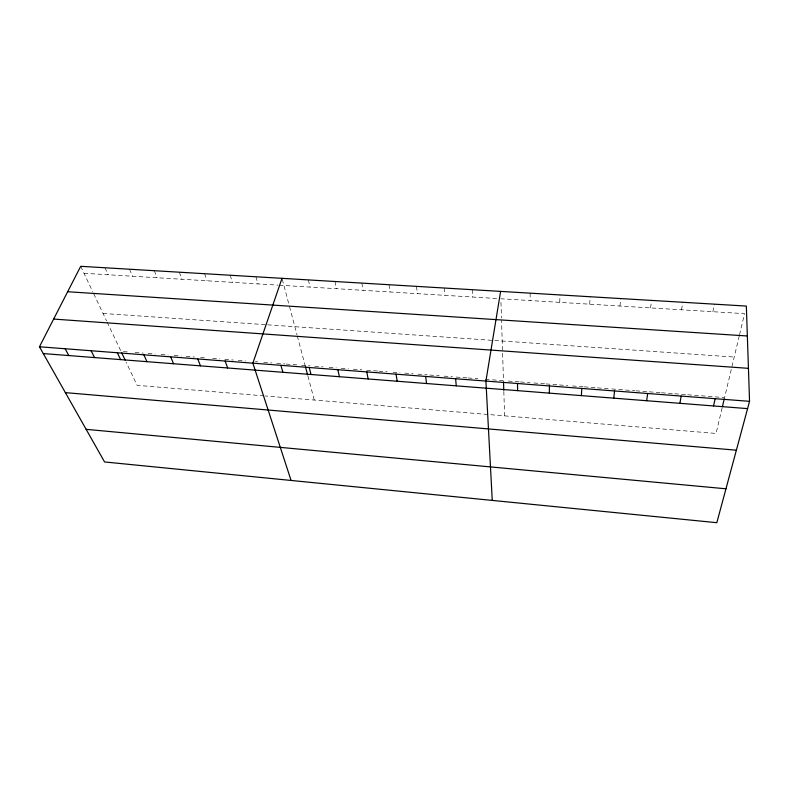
<?xml version="1.0" encoding="UTF-8"?>
<svg xmlns="http://www.w3.org/2000/svg" width="789" height="789" viewBox="0 0 789 789"><rect width="100%" height="100%" fill="white"/><g stroke="black" fill="none" stroke-linecap="round" stroke-linejoin="round"><path stroke-width="0.59" stroke-dasharray="3.94 2.96" d="M559.746 302.355L559.993 294.938M589.689 304.179L590.172 296.743M619.967 306.033L620.706 298.567M650.58 307.907L651.576 300.412M681.548 309.801L682.81 302.276M712.861 311.714L714.39 304.159M722.132 407.893L716.057 433.437L265.272 395.979M739.254 335.877L724.578 397.587L700.711 395.762M739.53 334.714L744.54 313.647L500.847 298.755M83.999 273.27L278.034 285.135M279.217 285.204L498.401 298.607M103.043 313.46L266.366 324.733M267.599 324.821L734.224 357.042M123.38 351.598L129.248 352.052M135.106 352.496L143.322 353.127M148.056 353.492L155.157 354.034M161.074 354.488L168.195 355.03M174.162 355.484L181.332 356.036M186.105 356.401L194.528 357.042M200.554 357.506L206.58 357.969M212.616 358.423L219.914 358.985M224.776 359.36L233.288 360.011M238.189 360.386L245.557 360.948M255.37 361.697L257.825 361.885M263.713 362.338L271.949 362.97M276.663 363.325L284.928 363.956M286.121 364.054L296.812 364.863M301.566 365.228L309.919 365.869M314.722 366.234L323.115 366.875M329.112 367.339L336.37 367.891M341.213 368.266L348.472 368.818M353.314 369.193L361.865 369.844M366.757 370.219L377.753 371.057M378.927 371.146L387.152 371.777M393.021 372.23L400.072 372.763M404.787 373.128L413.091 373.759M417.835 374.124L427.322 374.854M429.719 375.031L439.295 375.771M444.079 376.136L452.462 376.777M456.091 377.053L466.97 377.882M468.183 377.98L477.848 378.72M485.176 379.272L491.271 379.746M492.494 379.834L503.481 380.673L501.548 320.383M508.323 381.048L519.241 381.886M520.454 381.975L530.149 382.714M533.818 383L544.844 383.839M546.067 383.937L557.083 384.776M559.45 384.953L567.735 385.594M572.459 385.949L583.11 386.768M584.294 386.857L596.247 387.774M597.441 387.863L609.384 388.78M611.781 388.957L634.721 390.713M635.924 390.811L648.085 391.738M649.308 391.827L660.285 392.666M661.498 392.764L673.5 393.681M674.684 393.77L686.499 394.678M687.673 394.766L699.527 395.674M264.088 395.881L137.108 385.328L126.161 362.23M80.695 266.307L92.698 291.644M93.723 293.804L106.614 320.995M107.126 322.08L121.033 351.421M104.986 267.757L108.123 274.75M129.514 269.227L132.493 276.239M154.299 270.706L157.1 277.748M179.33 272.195L181.953 279.267M204.607 273.714L207.063 280.795M230.151 275.233L232.42 282.344M255.952 276.781L258.042 283.912M282.294 279.355L288.882 304.229M289.504 306.566L297.009 334.871M297.315 336.035L305.126 365.504M307.927 376.087L314.288 400.053M308.361 279.908L310.057 287.088M334.97 281.495L336.479 288.705M361.855 283.103L363.157 290.342M389.026 284.73L390.121 291.989M416.484 286.368L417.371 293.656M444.227 288.024L444.907 295.333M472.266 289.701L472.729 297.039M500.966 302.355L501.469 317.987M503.826 391.462L504.605 415.872M530.139 293.153L530.139 300.54"/><path stroke-width="1.18" d="M549.292 393.119L549.45 385.949M581.355 395.624L581.799 388.435M613.803 398.159L614.532 390.949M646.635 400.723L647.67 393.494M500.611 291.397L485.916 381.067L492.257 500.413M679.881 403.327L681.213 396.078M713.522 405.95L715.169 398.682M722.399 406.749L724.312 398.731M749.55 401.325L716.826 522.693L104.572 461.95L39.45 346.775L80.695 266.307L746.345 306.073L749.55 401.325L39.45 346.775M282.018 278.33L252.874 363.167L291.072 480.452M67.657 291.733L747.351 335.986M53.652 319.072L748.436 368.335M43.296 353.571L747.587 408.613M65.379 392.626L736.374 450.203M86.129 429.334L725.969 488.795M65.142 348.748L68.801 355.563M91.1 350.74L94.581 357.575M117.344 352.762L120.628 359.616M121.545 352.505L125.135 360.07M143.864 354.794L146.951 361.668M170.671 356.855L173.57 363.749M197.773 358.936L200.465 365.849M225.171 361.037L227.656 367.98M280.874 365.317L282.926 372.3M305.442 366.678L307.621 374.913M309.189 367.496L311.014 374.499M337.82 369.696L339.418 376.718M366.777 371.915L368.138 378.957M396.058 374.164L397.183 381.225M425.666 376.442L426.553 383.523M455.618 378.74L456.249 385.841M503.52 381.876L503.786 390.259M517.495 383.493L517.604 390.644"/></g></svg>
